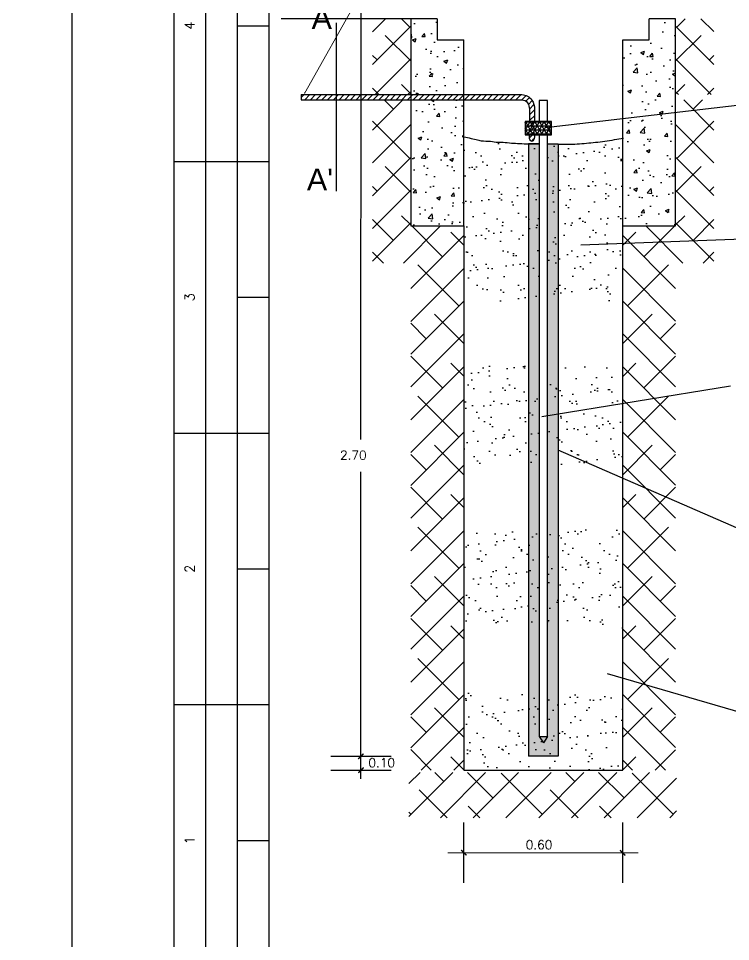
# Model space of a CAD drawing. Header units: inches. Extents: x 1693 to 10990, y 1878 to 5055.
# Drawn here: x 10214.3 to 10284.5, y 4468.9 to 4559.8 of the extents above; entities that cross this region are included whole.
import ezdxf
from ezdxf.enums import TextEntityAlignment as Align

# ---------------------------------------------------------------- set-up
doc = ezdxf.new("R2010")
doc.units = ezdxf.units.IN
doc.layers.add('01', color=10, linetype='Continuous', lineweight=9)
for name, color, linetype in [('Armados BT', 4, 'Continuous'), ('P02', 2, 'Continuous'), ('REFERENCIA', 7, 'Continuous')]:
    doc.layers.add(name, color=color, linetype=linetype)
doc.styles.add('ARIAL', font='arial.ttf', dxfattribs={"width": 1.2, "height": 0.4})
doc.styles.add('Romans', font='romans.shx')
doc.styles.add('SANSSERIFBOLD', font='sasb____.pfb')
doc.dimstyles.new('RENE', dxfattribs={"dimtxt": 0.08, "dimasz": 0.04, "dimexe": 0.05, "dimexo": 0.05, "dimgap": 0.02, "dimtad": 1, "dimtxsty": 'SANSSERIFBOLD', "dimblk": 'DOT', "dimcen": 1, "dimclrd": 1, "dimclre": 2, "dimclrt": 1, "dimadec": 0, "dimazin": 0, "dimtfac": 1, "dimtmove": 0, "dimatfit": 3, "dimldrblk": 'DOT', "dimfxl": 0.05, "dimlwd": 20, "dimarcsym": 0})
pattern_1 = [(50, (9784.339, 4208.9834), (3.744176, -0.327573), [0.391508, -4.30659]), (355, (9784.339, 4208.9834), (-0.724297, 3.926524), [0.313206, -3.445271]), (100.4514, (9784.651, 4208.956), (3.019881, 3.598949), [0.33273, -3.660037]), (46.1842, (9784.339, 4210.0275), (5.571113, -0.864027), [0.58726, -6.459884]), (96.6356, (9784.803, 4209.9555), (4.87904, 5.085), [0.499096, -5.490055]), (351.1842, (9784.339, 4210.0275), (4.879036, 5.085004), [0.46981, -5.167907]), (21, (9784.861, 4209.7665), (3.115919, -2.101714), [0.391508, -4.30659]), (326, (9784.861, 4209.7665), (1.270132, 3.785361), [0.313206, -3.445271]), (71.4514, (9785.1206, 4209.5913), (4.386053, 1.683644), [0.33273, -3.660037]), (37.5, (9784.339, 4208.9834), (0.0634758, 1.7377418), [0, -3.40351, 0, -3.497472, 0, -3.4583215]), (7.5, (9784.339, 4208.9834), (1.3732514, 2.0588717), [0, -1.994081, 0, -3.325209, 0, -1.318077]), (327.5, (9783.1749, 4208.9834), (2.7866107, -0.117739), [0, -1.305027, 0, -4.071684, 0, -5.402812]), (317.5, (9782.6528, 4208.9834), (3.044295, 0.522559), [0, -1.696535, 0, -2.704016, 0, -3.836779])]

# ---------------------------------------------------------------- blocks, each defined once
blk = doc.blocks.new('*X245')
at = {"color": 0}
for p, q in [((58.96, 230.44), (59.43, 230.91)), ((59.52, 230.11), (60.32, 230.91)), ((60.4, 230.11), (61.2, 230.91)), ((61.29, 230.11), (62.09, 230.91)), ((62.17, 230.11), (62.97, 230.91)), ((63.05, 230.11), (63.85, 230.91)), ((63.94, 230.11), (64.74, 230.91)), ((64.82, 230.11), (65.62, 230.91)), ((65.71, 230.11), (66.51, 230.91)), ((66.59, 230.11), (66.6, 230.12)), ((66.6, 230.12), (67.39, 230.91)), ((67.47, 230.11), (68.27, 230.91)), ((68.36, 230.11), (69.16, 230.91)), ((69.24, 230.11), (70.04, 230.91)), ((70.13, 230.11), (70.93, 230.91)), ((71.01, 230.11), (71.81, 230.91)), ((71.89, 230.11), (72.69, 230.91)), ((72.78, 230.11), (73.58, 230.91)), ((73.66, 230.11), (74.46, 230.91)), ((74.54, 230.11), (75.34, 230.91)), ((75.43, 230.11), (76.23, 230.91)), ((76.31, 230.11), (77.11, 230.91)), ((77.2, 230.11), (78, 230.91)), ((78.08, 230.11), (78.88, 230.91)), ((78.96, 230.11), (79.76, 230.91)), ((79.85, 230.11), (80.65, 230.91)), ((80.73, 230.11), (81.53, 230.91)), ((81.62, 230.11), (82.42, 230.91)), ((82.5, 230.11), (83.3, 230.91)), ((83.38, 230.11), (84.18, 230.91)), ((84.27, 230.11), (85.07, 230.91)), ((85.15, 230.11), (85.95, 230.91)), ((86.03, 230.11), (86.83, 230.91)), ((86.92, 230.11), (87.72, 230.91)), ((87.8, 230.11), (88.6, 230.91)), ((88.69, 230.11), (89.49, 230.91)), ((89.57, 230.11), (90.37, 230.91)), ((90.45, 230.11), (91.25, 230.91)), ((91.34, 230.11), (92.14, 230.91)), ((92.22, 230.11), (93.02, 230.91)), ((93.11, 230.11), (93.79, 230.79)), ((93.77, 229.89), (94.34, 230.46)), ((94.15, 229.38), (94.74, 229.98)), ((94.31, 228.66), (95.01, 229.36)), ((94.31, 226.89), (95.12, 227.7)), ((94.32, 227.78), (95.11, 228.58)), ((94.3, 225.12), (95.1, 225.92)), ((94.31, 226), (95.11, 226.81)), ((94.35, 224.28), (95.11, 225.04)), ((94.71, 223.76), (95.01, 224.06))]:
    blk.add_line(p, q, dxfattribs=at)
blk = doc.blocks.new('_Dot')
at = {"color": 0, "linetype": 'ByBlock', "lineweight": -2}
blk.add_line((-0.5, 0), (-1, 0), dxfattribs=at)
at = {"color": 0, "linetype": 'ByBlock', "const_width": 0.5}
blk.add_lwpolyline([(-0.25, 0, 1), (0.25, 0, 1)], format="xyb", close=True, dxfattribs=at)

msp = doc.modelspace()

# ---------------------------------------------------------------- hatches: boundary and pattern name
at = {"layer": 'Armados BT'}
h = msp.add_hatch(dxfattribs=at)
h.set_pattern_fill('AR-CONC', color=0, scale=0.104402, style=0)
h.set_pattern_definition([(50, (10175.67504, 3883.7069), (0.7488351, -0.0655146), [0.0783016, -0.8613178]), (355, (10175.67504, 3883.7069), (-0.1448594, 0.7853048), [0.0626413, -0.6890542]), (100.4514, (10175.73744, 3883.70145), (0.6039763, 0.71978976), [0.0665461, -0.7320075]), (46.1842, (10175.675, 3883.9157), (1.1142227, -0.1728054), [0.1174524, -1.2919767]), (96.6356, (10175.7679, 3883.9013), (0.975808, 1.017), [0.0998192, -1.098011]), (351.1842, (10175.675, 3883.9157), (0.9758072, 1.0170008), [0.093962, -1.0335814]), (21, (10175.77944, 3883.8635), (0.62318384, -0.4203428), [0.0783016, -0.8613178]), (326, (10175.77944, 3883.8635), (0.2540265, 0.7570723), [0.0626413, -0.6890542]), (71.4514, (10175.8314, 3883.8285), (0.87721055, 0.3367288), [0.0665461, -0.7320075]), (37.5, (10175.67504, 3883.7069), (0.01269515, 0.34754837), [0, -0.68070207, 0, -0.69949446, 0, -0.6916643]), (7.5, (10175.67504, 3883.7069), (0.27465027, 0.41177434), [0, -0.39881624, 0, -0.66504174, 0, -0.26361545]), (327.5, (10175.44222, 3883.7069), (0.55732214, -0.02354777), [0, -0.2610054, 0, -0.81433683, 0, -1.08056233]), (317.5, (10175.3378, 3883.7069), (0.60885894, 0.10451176), [0, -0.339307, 0, -0.54080318, 0, -0.76735586])])
edge = h.paths.add_edge_path()
edge.add_spline(control_points=[(10267.508, 4547.472), (10267.455, 4547.474), (10267.115, 4547.487), (10266.767, 4547.491), (10266.472, 4547.493), (10266.464, 4547.493)], knot_values=[0.324425, 0.324425, 0.324425, 0.324425, 0.330556, 0.363521, 0.364432, 0.364432, 0.364432, 0.364432], degree=3, periodic=0)
edge.add_line((10266.464, 4547.493), (10266.464, 4489.121))
edge.add_line((10266.464, 4489.121), (10265.635, 4489.121))
edge.add_line((10265.635, 4489.121), (10265.635, 4547.492))
edge.add_spline(control_points=[(10265.635, 4547.492), (10265.311, 4547.491), (10264.988, 4547.489), (10264.664, 4547.492)], knot_values=[0.255449, 0.255449, 0.255449, 0.255449, 0.292675, 0.292675, 0.292675, 0.292675], degree=3, periodic=0)
edge.add_line((10264.664, 4547.492), (10264.591, 4547.492))
edge.add_line((10264.591, 4547.492), (10264.591, 4487.171))
edge.add_line((10264.591, 4487.171), (10267.508, 4487.171))
edge.add_line((10267.508, 4487.171), (10267.508, 4547.472))
at = {"layer": 'REFERENCIA'}
h = msp.add_hatch(dxfattribs=at)
h.set_pattern_fill('ANSI38', color=2, scale=18.270378, style=0)
h.set_pattern_definition([(45, (9965.451, 4219.846), (-1.614888, 1.614888), []), (135, (9965.451, 4219.846), (-4.844665, 1.614888), [5.709493, -3.425696])])
h.paths.add_polyline_path([(10258.22, 4539.398), (10252.999, 4539.398), (10252.999, 4551.821), (10249.228, 4551.821), (10249.228, 4535.744), (10252.999, 4535.744), (10252.999, 4485.805), (10258.22, 4485.805)])
h.paths.add_polyline_path([(10252.999, 4559.809), (10249.228, 4559.809), (10249.228, 4552.331), (10252.999, 4552.331)])
h.paths.add_polyline_path([(10230.87, 4536.193), (10255.565, 4536.193), (10255.565, 4538.102), (10230.87, 4538.102)], flags=9)
h = msp.add_hatch(dxfattribs=at)
h.set_pattern_fill('AR-CONC', color=113, scale=0.522011, style=0)
h.set_pattern_definition(pattern_1)
h.paths.add_polyline_path([(10258.22, 4557.721), (10255.609, 4557.721), (10255.609, 4559.809), (10252.999, 4559.809), (10252.999, 4552.331), (10258.22, 4552.331)])
h.paths.add_polyline_path([(10258.22, 4551.821), (10252.999, 4551.821), (10252.999, 4539.398), (10258.22, 4539.398)])
h = msp.add_hatch(dxfattribs=at)
h.set_pattern_fill('AR-CONC', color=113, scale=0.522011, style=0)
h.set_pattern_definition(pattern_1)
h.paths.add_polyline_path([(10273.88, 4539.398), (10279.1, 4539.398), (10279.1, 4559.809), (10276.49, 4559.809), (10276.49, 4557.721), (10273.88, 4557.721)])
h = msp.add_hatch(dxfattribs=at)
h.set_pattern_fill('ANSI38', color=2, scale=18.270378, style=0)
h.set_pattern_definition([(135, (10566.6485, 4219.846), (1.614888, 1.614888), []), (45, (10566.6485, 4219.846), (4.844665, 1.614888), [5.709493, -3.425696])])
h.paths.add_polyline_path([(10273.88, 4539.398), (10279.1, 4539.398), (10279.1, 4551.821), (10282.871, 4551.821), (10282.871, 4535.744), (10279.1, 4535.744), (10279.1, 4485.805), (10273.88, 4485.805)])
h.paths.add_polyline_path([(10279.1, 4559.809), (10282.871, 4559.809), (10282.871, 4552.331), (10279.1, 4552.331)])
h.paths.add_polyline_path([(10301.229, 4536.193), (10276.534, 4536.193), (10276.534, 4538.102), (10301.229, 4538.102)], flags=9)
at = {"layer": 'REFERENCIA', "linetype": 'Continuous'}
h = msp.add_hatch(dxfattribs=at)
h.set_pattern_fill('NET3', color=256, scale=3.18156, style=0)
h.set_pattern_definition([(0, (10152.02873, 4385.41632), (0, 0.39769504), []), (60, (10152.02873, 4385.41632), (-0.344414, 0.1988475), []), (120, (10152.02873, 4385.41632), (-0.344414, -0.1988475), [])])
h.paths.add_polyline_path([(10264.263, 4549.679), (10264.263, 4548.383), (10266.858, 4548.383), (10266.858, 4549.679)])
at = {"layer": 'REFERENCIA'}
h = msp.add_hatch(dxfattribs=at)
h.set_pattern_fill('AR-SAND', color=42, scale=1.305027, style=0)
h.set_pattern_definition([(37.5, (9784.339, 4208.9834), (-0.082208, 2.514557), [0, -1.983641, 0, -2.218546, 0, -2.120669]), (7.5, (9784.339, 4208.9834), (2.309606, 3.682977), [0, -1.070122, 0, -1.787887, 0, -0.685139]), (327.5, (9782.7338, 4208.9834), (4.064039, 0.007385), [0, -0.6525135, 0, -2.3490485, 0, -3.0668134]), (317.5, (9782.7338, 4208.9834), (3.923076, 1.14539), [0, -0.326257, 0, -1.539932, 0, -1.7617864])])
edge = h.paths.add_edge_path()
edge.add_spline(control_points=[(10265.635, 4547.492), (10265.306, 4547.491), (10264.661, 4547.487), (10263.755, 4547.511), (10262.908, 4547.553), (10262.209, 4547.663), (10261.515, 4547.608), (10260.804, 4547.81), (10260.073, 4547.724), (10259.208, 4547.972), (10258.634, 4548.091), (10258.22, 4548.174)], knot_values=[0.006365, 0.006365, 0.006365, 0.006365, 0.044202, 0.080499, 0.110542, 0.141689, 0.161429, 0.189942, 0.22522, 0.24403, 0.292675, 0.292675, 0.292675, 0.292675], degree=3, periodic=0)
edge.add_line((10258.22, 4548.174), (10258.22, 4532))
edge.add_line((10258.22, 4532), (10265.635, 4532))
edge.add_line((10265.635, 4532), (10265.635, 4547.492))
edge = h.paths.add_edge_path()
edge.add_spline(control_points=[(10273.88, 4548.041), (10273.61, 4547.993), (10273.02, 4547.891), (10271.833, 4547.691), (10270.307, 4547.559), (10268.719, 4547.401), (10267.445, 4547.484), (10266.767, 4547.491), (10266.472, 4547.493), (10266.464, 4547.493)], knot_values=[0.324425, 0.324425, 0.324425, 0.324425, 0.355967, 0.393208, 0.462733, 0.53201, 0.576164, 0.609129, 0.61004, 0.61004, 0.61004, 0.61004], degree=3, periodic=0)
edge.add_line((10266.464, 4547.493), (10266.464, 4532))
edge.add_line((10266.464, 4532), (10273.88, 4532))
edge.add_line((10273.88, 4532), (10273.88, 4548.041))
h.paths.add_polyline_path([(10265.635, 4525.654), (10258.22, 4525.654), (10258.22, 4515.889), (10265.635, 4515.889)])
h.paths.add_polyline_path([(10273.88, 4525.654), (10266.464, 4525.654), (10266.464, 4515.889), (10273.88, 4515.889)])
h.paths.add_polyline_path([(10265.635, 4509.542), (10258.22, 4509.542), (10258.22, 4499.777), (10265.635, 4499.777)])
h.paths.add_polyline_path([(10273.88, 4509.542), (10266.464, 4509.542), (10266.464, 4499.777), (10273.88, 4499.777)])
h.paths.add_polyline_path([(10273.88, 4493.43), (10266.464, 4493.43), (10266.464, 4489.121), (10265.635, 4489.121), (10265.635, 4493.43), (10258.22, 4493.43), (10258.22, 4485.805), (10273.88, 4485.805)])
h = msp.add_hatch(dxfattribs=at)
h.set_pattern_fill('ANSI38', color=2, scale=18.270378, style=0)
h.set_pattern_definition([(45, (9965.566, 4219.846), (-1.614888, 1.614888), []), (135, (9965.566, 4219.846), (-4.844665, 1.614888), [5.709493, -3.425696])])
h.paths.add_polyline_path([(10279.194, 4485.584), (10252.808, 4485.584), (10252.808, 4481.125), (10279.194, 4481.125)])

# ---------------------------------------------------------------- linework, layer by layer
at = {"color": 7, "linetype": 'Continuous'}
for p, q in [((10248.085, 4518.354, -0.291), (10248.102, 4568.279, -0.291)), ((10248.085, 4484.942, -0.291), (10248.085, 4515.195, -0.291)), ((10245.107, 4487.171, -0.291), (10251.064, 4487.171, -0.291)), ((10245.107, 4485.805, -0.291), (10251.064, 4485.805, -0.291)), ((10258.22, 4474.695, -0.291), (10258.22, 4480.652, -0.291)), ((10273.88, 4474.695, -0.291), (10273.88, 4480.652, -0.291))]:
    msp.add_line(p, q, dxfattribs=at)
for p, q in [((10235.88, 4559.114, -0.291), (10239.002, 4559.114, -0.291)), ((10245.652, 4559.387, -0.291), (10245.652, 4542.816, -0.291)), ((10229.637, 4545.743, -0.291), (10239.002, 4545.743, -0.291)), ((10235.88, 4532.372, -0.291), (10239.002, 4532.372, -0.291)), ((10229.637, 4519.001, -0.291), (10239.002, 4519.001, -0.291)), ((10235.88, 4505.63, -0.291), (10239.002, 4505.63, -0.291)), ((10229.637, 4492.259, -0.291), (10239.002, 4492.259, -0.291)), ((10235.88, 4478.888, -0.291), (10239.002, 4478.888, -0.291))]:
    msp.add_line(p, q)
at = {"color": 4, "linetype": 'ByBlock', "lineweight": 25, "elevation": -0.291}
msp.add_lwpolyline([(10229.637, 4426.301), (10345.317, 4426.301), (10345.317, 4594.474), (10229.637, 4594.474)], close=True, dxfattribs=at)
at = {"color": 1, "elevation": -0.291}
for points in [[(10232.759, 4594.474), (10232.759, 4426.289)], [(10235.88, 4594.474), (10235.88, 4439.794)], [(10239.002, 4594.474), (10239.002, 4439.794)]]:
    msp.add_lwpolyline(points, dxfattribs=at)
at = {"color": 1, "linetype": 'Continuous', "const_width": 0.143, "elevation": -0.291}
for points in [[(10247.821, 4486.907), (10248.349, 4487.434)], [(10247.821, 4485.542), (10248.349, 4486.069)], [(10258.483, 4477.41), (10257.956, 4477.938)], [(10274.144, 4477.41), (10273.616, 4477.938)]]:
    msp.add_lwpolyline(points, dxfattribs=at)
at = {"layer": '01', "color": 0, "elevation": -0.291}
msp.add_lwpolyline([(10256.66, 4477.674), (10275.399, 4477.674)], dxfattribs=at)
at = {"layer": 'Armados BT', "color": 0}
for p, q in [((10265.635, 4547.492, -0.291), (10264.591, 4547.492, -0.291)), ((10264.591, 4547.492, -0.291), (10264.591, 4487.171, -0.291)), ((10288.552, 4490.582, -0.291), (10272.398, 4495.306, -0.291))]:
    msp.add_line(p, q, dxfattribs=at)
at = {"layer": 'Armados BT', "color": 7}
msp.add_line((10286.663, 4508.99, -0.291), (10267.508, 4517.332, -0.291), dxfattribs=at)
at = {"layer": 'Armados BT', "color": 42}
for p in [(10265.635, 4489.121, -0.291), (10266.464, 4489.121, -0.291)]:
    msp.add_line(p, (10266.078, 4488.504, -0.291), dxfattribs=at)
at = {"layer": 'Armados BT', "color": 0, "elevation": -0.291}
msp.add_lwpolyline([(10266.464, 4547.493), (10267.508, 4547.493), (10267.508, 4487.171), (10264.591, 4487.171), (10264.591, 4487.171), (10264.591, 4487.171)], dxfattribs=at)
at = {"layer": 'P02', "color": 4}
msp.add_lwpolyline([(10028.868, 4594.474), (10219.594, 4594.474), (10219.594, 4341.802), (10028.868, 4341.802)], close=True, dxfattribs=at)
at = {"layer": 'REFERENCIA', "color": 112}
for p, q in [((10252.999, 4559.809, -0.291), (10252.999, 4539.398, -0.291)), ((10255.609, 4559.809, -0.291), (10252.999, 4559.809, -0.291)), ((10255.609, 4559.809, -0.291), (10255.609, 4557.721, -0.291)), ((10276.49, 4557.721, -0.291), (10276.49, 4559.809, -0.291)), ((10279.1, 4559.809, -0.291), (10276.49, 4559.809, -0.291)), ((10279.1, 4539.398, -0.291), (10279.1, 4559.809, -0.291)), ((10255.609, 4557.721, -0.291), (10258.22, 4557.721, -0.291)), ((10258.22, 4539.398, -0.291), (10258.22, 4557.721, -0.291)), ((10273.88, 4539.398, -0.291), (10273.88, 4557.721, -0.291)), ((10273.88, 4557.721, -0.291), (10276.49, 4557.721, -0.291)), ((10252.999, 4539.398, -0.291), (10258.22, 4539.398, -0.291)), ((10273.88, 4539.398, -0.291), (10279.1, 4539.398, -0.291))]:
    msp.add_line(p, q, dxfattribs=at)
at = {"layer": 'REFERENCIA'}
for p, q in [((10242.204, 4552.331, -0.291), (10242.204, 4551.821, -0.291)), ((10266.266, 4549.108, -0.291), (10286.277, 4551.411, -0.291)), ((10269.741, 4537.539, -0.291), (10286.76, 4538.176, -0.291)), ((10265.923, 4520.647, -0.291), (10284.509, 4523.643, -0.291))]:
    msp.add_line(p, q, dxfattribs=at)
at = {"layer": 'REFERENCIA', "color": 44}
for p, q in [((10258.22, 4539.398, -0.291), (10258.22, 4485.805, -0.291)), ((10273.88, 4485.805, -0.291), (10273.88, 4539.398, -0.291)), ((10258.22, 4485.805, -0.291), (10273.88, 4485.805, -0.291))]:
    msp.add_line(p, q, dxfattribs=at)
at = {"layer": 'REFERENCIA', "elevation": -0.291}
msp.add_lwpolyline([(10252.999, 4559.809), (10240.244, 4559.809)], dxfattribs=at)
at = {"layer": 'REFERENCIA', "color": 40, "elevation": -0.291}
for points in [[(10242.204, 4552.331), (10263.951, 4552.331, -0.254619), (10264.936, 4551.794, -0.141734), (10265.204, 4550.901, -0.004795), (10265.205, 4549.74, 0.005163)], [(10242.204, 4551.821), (10263.951, 4551.821, -0.254619), (10264.508, 4551.518, -0.141734), (10264.695, 4550.896, -0.004813), (10264.696, 4549.74, 0.000723)], [(10264.657, 4548.344, 0.037366), (10264.694, 4547.953)], [(10265.189, 4548.383, 0.000807), (10265.191, 4548.16, -0.282952), (10264.923, 4547.713, -0.223505), (10264.714, 4547.992)]]:
    msp.add_lwpolyline(points, format="xyb", dxfattribs=at)
for points in [[(10266.464, 4549.679), (10266.464, 4551.762), (10265.635, 4551.762)], [(10265.635, 4551.762), (10265.635, 4549.679)], [(10265.635, 4548.383), (10265.635, 4489.121), (10266.464, 4489.121), (10266.464, 4548.383)]]:
    msp.add_lwpolyline(points, dxfattribs=at)
at = {"layer": 'REFERENCIA', "elevation": -0.291}
msp.add_lwpolyline([(10264.263, 4549.679), (10264.263, 4548.383), (10266.858, 4548.383), (10266.858, 4549.679)], close=True, dxfattribs=at)
at = {"layer": 'REFERENCIA', "color": 44}
for points, knots in [([(10258.057, 4548.207, -0.291), (10258.526, 4548.113, -0.291), (10259.155, 4547.988, -0.291), (10260.073, 4547.724, -0.291), (10260.804, 4547.81, -0.291), (10261.515, 4547.608, -0.291), (10262.209, 4547.663, -0.291), (10262.908, 4547.553, -0.291), (10263.755, 4547.511, -0.291), (10264.661, 4547.487, -0.291), (10265.306, 4547.491, -0.291), (10265.635, 4547.492, -0.291)], [0, 0, 0, 0, 0.0550097, 0.0738197, 0.1090974, 0.1376111, 0.1573513, 0.1884979, 0.2185409, 0.2548383, 0.2926753, 0.2926753, 0.2926753, 0.2926753]), ([(10266.464, 4547.493, -0.291), (10266.472, 4547.493, -0.291), (10266.767, 4547.491, -0.291), (10267.445, 4547.484, -0.291), (10268.719, 4547.401, -0.291), (10270.307, 4547.559, -0.291), (10271.833, 4547.691, -0.291), (10273.044, 4547.895, -0.291), (10273.658, 4548.002, -0.291), (10273.952, 4548.053, -0.291)], [0.3244254, 0.3244254, 0.3244254, 0.3244254, 0.3253364, 0.3583008, 0.4024548, 0.4717315, 0.5412568, 0.5784979, 0.612837, 0.612837, 0.612837, 0.612837])]:
    msp.add_open_spline(points, degree=3, knots=knots, dxfattribs=at)

# ---------------------------------------------------------------- block references
at = {"layer": 'REFERENCIA', "color": 40, "xscale": 0.6363120640084872, "yscale": 0.6363120640084872, "zscale": 0.6363120640084872}
msp.add_blockref('*X245', (10204.684, 4405.401, -0.291), dxfattribs=at)

# ---------------------------------------------------------------- texts
at = {"color": 4, "style": 'ARIAL'}
for s, height, p in [('A', 2.149, (10243.229, 4558.8, -0.291)), ("A'", 2.1493, (10242.763, 4542.897, -0.291))]:
    msp.add_text(s, height=height, dxfattribs=at).set_placement(p)
at = {"style": 'Romans'}
for s, p in [('4', (10231.214, 4559.118, -0.291)), ('3', (10231.214, 4532.376, -0.291)), ('2', (10231.214, 4505.634, -0.291)), ('1', (10231.214, 4478.892, -0.291))]:
    msp.add_text(s, height=0.936, rotation=90, dxfattribs=at).set_placement(p, align=Align.MIDDLE_CENTER)
at = {"color": 7, "style": 'Romans'}
for s, p in [('2.70 ', (10246.028, 4516.39, -0.291)), ('0.10 ', (10248.829, 4486.101, -0.291)), ('0.60 ', (10264.327, 4478.025, -0.291))]:
    msp.add_text(s, height=0.8738, dxfattribs=at).set_placement(p)

# ---------------------------------------------------------------- leaders
at = {"layer": 'REFERENCIA'}
msp.add_leader([(10242.532, 4552.448, -0.291), (10249.023, 4564.011, -0.291), (10237.73, 4563.972, -0.291)], dimstyle='RENE', override={"dimasz": 0.05, "dimgap": 0.09, "dimtad": 0}, dxfattribs=at)

doc.saveas('drawing.dxf')
